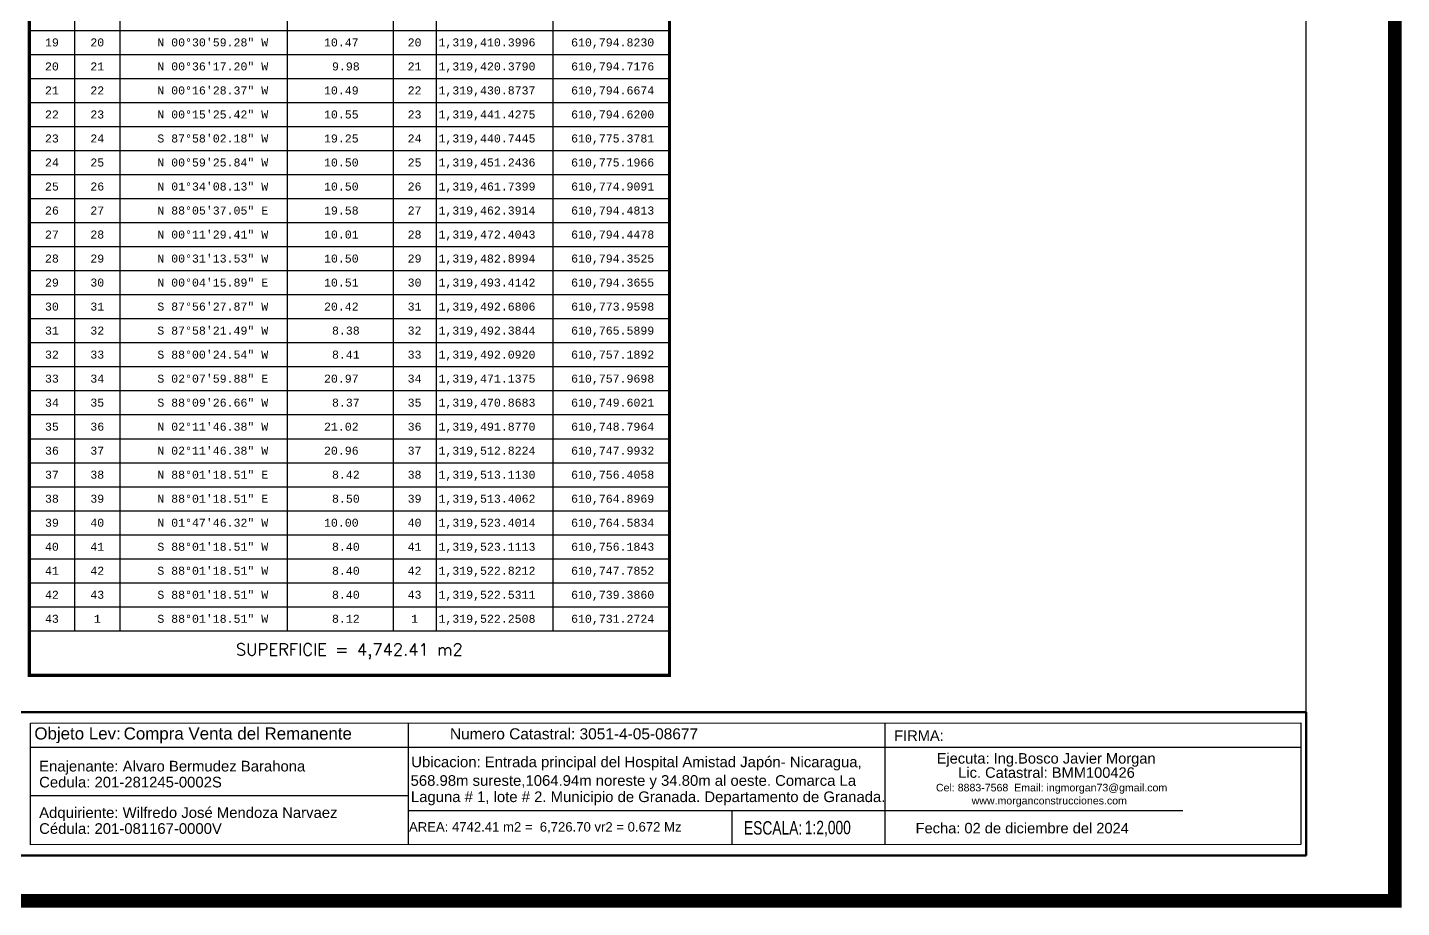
# Model space of a CAD drawing. Header units: millimetres. Extents: x 603916 to 1211550, y 1309898 to 2622648.
# Drawn here: x 604973.3 to 605206.2, y 1311005.5 to 1311154.7 of the extents above; entities that cross this region are included whole.
import ezdxf
from ezdxf.enums import TextEntityAlignment as Align

# ---------------------------------------------------------------- set-up
doc = ezdxf.new("R2010")
doc.units = ezdxf.units.MM
for name, color, linetype in [('CAJETIN', 5, 'Continuous'), ('CVL_CUADCON', 1, 'Continuous'), ('CVL_CUADCON_LIN', 8, 'Continuous'), ('CVL_CUADCON_TIT', 1, 'Continuous'), ('CVL_CUADCON_TX', 2, 'Continuous'), ('FRAME 025', 7, 'Continuous')]:
    doc.layers.add(name, color=color, linetype=linetype)
doc.styles.add('HECTOR LOPEZ', font='arial.ttf')
doc.styles.add('HUECA1', font='HUECA1.shx')
doc.styles.add('MONOTXT4', font='MONOTXT4.shx')
doc.styles.add('PI', font='arial.ttf', dxfattribs={"height": 0.4})
doc.styles.add('Style-ENGINEERING', font='ENGINEERING.shx')
doc.styles.add('TSN - Swis721 LtCn BT', font='swisscl.ttf')

msp = doc.modelspace()

# ---------------------------------------------------------------- linework, layer by layer
for p, q in [((605118.634, 1311036.828), (605118.634, 1311016.188)), ((605037.841, 1311036.816), (605037.841, 1311016.216)), ((604973.817, 1311032.697), (605114.19, 1311032.697)), ((605114.19, 1311032.697), (605189.114, 1311032.697)), ((605037.841, 1311021.983), (605169.128, 1311021.998)), ((605092.67, 1311021.889), (605092.67, 1311016.184))]:
    msp.add_line(p, q)
at = {"const_width": 2.28}
msp.add_lwpolyline([(604785.969, 1311006.678), (605205.069, 1311006.678), (605205.069, 1311303.678), (604785.969, 1311303.678)], close=True, dxfattribs=at)
at = {"lineweight": 50}
msp.add_lwpolyline([(605190.069, 1311014.381), (604972.001, 1311014.381), (604972.001, 1311038.63), (605190.069, 1311038.63)], close=True, dxfattribs=at)
msp.add_lwpolyline([(605189.114, 1311016.199), (604973.817, 1311016.166), (604973.817, 1311036.806), (605189.114, 1311036.839)], close=True)
msp.add_lwpolyline([(604973.817, 1311024.546), (605037.841, 1311024.546)])
at = {"layer": 'CAJETIN'}
for p, q in [((605190.069, 1311014.381), (605190.069, 1311288.678)), ((604800.969, 1311014.381), (605190.069, 1311014.381))]:
    msp.add_line(p, q, dxfattribs=at)
at = {"layer": 'CVL_CUADCON', "color": 7, "linetype": 'Continuous', "lineweight": 30, "const_width": 0.543, "flags": 128}
msp.add_lwpolyline([(604973.595, 1311246.482), (605082.111, 1311246.482), (605082.111, 1311044.89), (604973.595, 1311044.89)], close=True, dxfattribs=at)
at = {"layer": 'CVL_CUADCON', "color": 7, "linetype": 'Continuous', "lineweight": 30, "const_width": 0.204, "flags": 128}
msp.add_lwpolyline([(604973.595, 1311052.444), (605082.111, 1311052.444)], dxfattribs=at)
at = {"layer": 'CVL_CUADCON_LIN', "color": 7, "linetype": 'Continuous', "lineweight": 30, "ltscale": 0.5}
for p, q in [((604988.967, 1311240.038), (604988.967, 1311052.444)), ((605017.287, 1311240.038), (605017.287, 1311052.444)), ((605035.257, 1311240.038), (605035.257, 1311052.444)), ((605042.565, 1311240.038), (605042.565, 1311052.444)), ((604981.275, 1311235.658), (604981.275, 1311052.444)), ((605062.338, 1311235.658), (605062.338, 1311052.444)), ((604973.595, 1311154.212), (605082.111, 1311154.212)), ((604973.595, 1311150.142), (605082.111, 1311150.142)), ((604973.595, 1311146.071), (605082.111, 1311146.071)), ((604973.595, 1311142), (605082.111, 1311142)), ((604973.595, 1311137.929), (605082.111, 1311137.929)), ((604973.595, 1311133.859), (605082.111, 1311133.859)), ((604973.595, 1311129.788), (605082.111, 1311129.788)), ((604973.595, 1311125.717), (605082.111, 1311125.717)), ((604973.595, 1311121.647), (605082.111, 1311121.647)), ((604973.595, 1311117.576), (605082.111, 1311117.576)), ((604973.595, 1311113.505), (605082.111, 1311113.505)), ((604973.595, 1311109.434), (605082.111, 1311109.434)), ((604973.595, 1311105.364), (605082.111, 1311105.364)), ((604973.595, 1311101.293), (605082.111, 1311101.293)), ((604973.595, 1311097.222), (605082.111, 1311097.222)), ((604973.595, 1311093.151), (605082.111, 1311093.151)), ((604973.595, 1311089.081), (605082.111, 1311089.081)), ((604973.595, 1311085.01), (605082.111, 1311085.01)), ((604973.595, 1311080.939), (605082.111, 1311080.939)), ((604973.595, 1311076.868), (605082.111, 1311076.868)), ((604973.595, 1311072.798), (605082.111, 1311072.798)), ((604973.595, 1311068.727), (605082.111, 1311068.727)), ((604973.595, 1311064.656), (605082.111, 1311064.656)), ((604973.595, 1311060.585), (605082.111, 1311060.585)), ((604973.595, 1311056.515), (605082.111, 1311056.515)), ((604973.595, 1311052.444), (605082.111, 1311052.444))]:
    msp.add_line(p, q, dxfattribs=at)

# ---------------------------------------------------------------- texts
at = {"color": 7, "lineweight": 50, "style": 'HECTOR LOPEZ'}
for s, height, p in [('Objeto Lev:', 2.05045, (604974.459, 1311034.018)), ('Compra Venta del Remanente ', 2.05045, (604989.595, 1311034.014)), ('Enajenante: Alvaro Bermudez Barahona', 1.8044, (604975.269, 1311028.599)), ('Ubicacion: Entrada principal del Hospital Amistad Japón- Nicaragua,', 1.8044, (605038.346, 1311029.318)), ('Cedula: 201-281245-0002S', 1.8044, (604975.269, 1311025.891)), ('568.98m sureste,1064.94m noreste y 34.80m al oeste. Comarca La ', 1.8044, (605038.235, 1311026.165)), ('Laguna # 1, lote # 2. Municipio de Granada. Departamento de Granada.', 1.8044, (605038.29, 1311023.41)), ('Adquiriente: Wilfredo José Mendoza Narvaez', 1.8044, (604975.269, 1311020.73)), ('Cédula: 201-081167-0000V', 1.8044, (604975.269, 1311018.023))]:
    msp.add_text(s, height=height, dxfattribs=at).set_placement(p)
at = {"style": 'PI'}
msp.add_text('AREA: 4742.41 m2 =  6,726.70 vr2 = 0.672 Mz', height=1.5908, dxfattribs=at).set_placement((605037.966, 1311018.416))
at = {"attachment_point": 1, "style": 'Style-ENGINEERING'}
for s, insert, char_height, width in [('{\\fArial|b0|i0|c0|p34;Numero Catastral: 3051-4-05-08677}', (605044.904, 1311035.914), 1.87457, 91.96519), ('{\\fArial|b0|i0|c0|p34;FIRMA:}', (605120.205, 1311035.568), 1.77694, 69.63112), ('{\\fArial|b0|i0|c0|p34;Ejecuta: Ing.Bosco Javier Morgan}', (605127.409, 1311031.711), 1.77694, 69.63112), ('{\\fArial|b0|i0|c0|p34;Lic. Catastral: BMM100426}', (605131.066, 1311029.301), 1.77694, 69.63112), ('{\\fArial|b0|i0|c0|p34;Fecha: 02 de diciembre del 2024}', (605123.842, 1311019.883), 1.77694, 69.63112)]:
    msp.add_mtext(s, dxfattribs=dict(at, insert=insert, char_height=char_height, width=width))
at = {"color": 1, "insert": (605127.288, 1311026.504), "char_height": 1.28406, "width": 69.63112, "attachment_point": 1, "style": 'Style-ENGINEERING'}
msp.add_mtext('{\\fArial|b0|i0|c0|p34;Cel: 8883-7568  Email: ingmorgan73@gmail.com}', dxfattribs=at)
at = {"color": 5, "insert": (605133.344, 1311024.296), "char_height": 1.28406, "width": 69.63112, "attachment_point": 1, "style": 'Style-ENGINEERING'}
msp.add_mtext('{\\fArial|b0|i0|c0|p34;www.morganconstrucciones.com}', dxfattribs=at)
at = {"layer": 'CVL_CUADCON_TIT', "color": 7, "lineweight": 30, "ltscale": 0.5, "style": 'HUECA1'}
msp.add_text('SUPERFICIE = 4,742.41 m2', height=2.03537, dxfattribs=at).set_placement((605027.853, 1311048.961), align=Align.MIDDLE)
at = {"layer": 'CVL_CUADCON_TX', "color": 7, "lineweight": 30, "ltscale": 0.5, "style": 'MONOTXT4'}
for s, height, p in [('19', 1.3569, (604977.435, 1311151.499)), ('20', 1.3569, (604985.121, 1311151.499)), ('20', 1.3569, (605038.911, 1311151.499)), ('20', 1.3569, (604977.435, 1311147.428)), ('21', 1.3569, (604985.121, 1311147.428)), ('21', 1.3569, (605038.911, 1311147.428)), ('21', 1.3569, (604977.435, 1311143.357)), ('22', 1.3569, (604985.121, 1311143.357)), ('22', 1.3569, (605038.911, 1311143.357)), ('22', 1.3569, (604977.435, 1311139.286)), ('23', 1.3569, (604985.121, 1311139.286)), ('23', 1.3569, (605038.911, 1311139.286)), ('23', 1.3569, (604977.435, 1311135.216)), ('24', 1.3569, (604985.121, 1311135.216)), ('24', 1.3569, (605038.911, 1311135.216)), ('24', 1.3569, (604977.435, 1311131.145)), ('25', 1.3569, (604985.121, 1311131.145)), ('25', 1.3569, (605038.911, 1311131.145)), ('25', 1.3569, (604977.435, 1311127.074)), ('26', 1.3569, (604985.121, 1311127.074)), ('26', 1.3569, (605038.911, 1311127.074)), ('26', 1.3569, (604977.435, 1311123.003)), ('27', 1.3569, (604985.121, 1311123.003)), ('27', 1.3569, (605038.911, 1311123.003)), ('27', 1.3569, (604977.435, 1311118.933)), ('28', 1.3569, (604985.121, 1311118.933)), ('28', 1.3569, (605038.911, 1311118.933)), ('28', 1.3569, (604977.435, 1311114.862)), ('29', 1.3569, (604985.121, 1311114.862)), ('29', 1.3569, (605038.911, 1311114.862)), ('29', 1.3569, (604977.435, 1311110.791)), ('30', 1.3569, (604985.121, 1311110.791)), ('30', 1.3569, (605038.911, 1311110.791)), ('30', 1.3569, (604977.435, 1311106.721)), ('31', 1.3569, (604985.121, 1311106.721)), ('31', 1.3569, (605038.911, 1311106.721)), ('31', 1.3569, (604977.435, 1311102.65)), ('32', 1.3569, (604985.121, 1311102.65)), ('32', 1.3569, (605038.911, 1311102.65)), ('32', 1.3569, (604977.435, 1311098.579)), ('33', 1.3569, (604985.121, 1311098.579)), ('33', 1.3569, (605038.911, 1311098.579)), ('33', 1.3569, (604977.435, 1311094.508)), ('34', 1.3569, (604985.121, 1311094.508)), ('34', 1.3569, (605038.911, 1311094.508)), ('34', 1.3569, (604977.435, 1311090.438)), ('35', 1.3569, (604985.121, 1311090.438)), ('35', 1.3569, (605038.911, 1311090.438)), ('35', 1.3569, (604977.435, 1311086.367)), ('36', 1.3569, (604985.121, 1311086.367)), ('36', 1.3569, (605038.911, 1311086.367)), ('36', 1.3569, (604977.435, 1311082.296)), ('37', 1.3569, (604985.121, 1311082.296)), ('37', 1.3569, (605038.911, 1311082.296)), ('37', 1.3569, (604977.435, 1311078.225)), ('38', 1.3569, (604985.121, 1311078.225)), ('38', 1.3569, (605038.911, 1311078.225)), ('38', 1.3569, (604977.435, 1311074.155)), ('39', 1.3569, (604985.121, 1311074.155)), ('39', 1.3569, (605038.911, 1311074.155)), ('39', 1.3569, (604977.435, 1311070.084)), ('40', 1.3569, (604985.121, 1311070.084)), ('40', 1.3569, (605038.911, 1311070.084)), ('40', 1.3569, (604977.435, 1311066.013)), ('41', 1.3569, (604985.121, 1311066.013)), ('41', 1.3569, (605038.911, 1311066.013)), ('41', 1.3569, (604977.435, 1311061.942)), ('42', 1.3569, (604985.121, 1311061.942)), ('42', 1.3569, (605038.911, 1311061.942)), ('42', 1.3569, (604977.435, 1311057.872)), ('43', 1.3569, (604985.121, 1311057.872)), ('43', 1.3569, (605038.911, 1311057.872)), ('43', 1.3569, (604977.435, 1311053.801)), ('1', 1.357, (604985.121, 1311053.801)), ('1', 1.357, (605038.911, 1311053.801))]:
    msp.add_text(s, height=height, dxfattribs=at).set_placement(p, align=Align.CENTER)
for s, height, p in [('N 00%%d30\'59.28" W', 1.35691, (604995.305, 1311151.499)), ('10.47', 1.3569, (605023.556, 1311151.499)), ('1,319,410.3996', 1.35691, (605042.96, 1311151.499)), ('610,794.8230', 1.35691, (605065.444, 1311151.499)), ('N 00%%d36\'17.20" W', 1.35691, (604995.305, 1311147.428)), ('9.98', 1.3569, (605024.913, 1311147.428)), ('1,319,420.3790', 1.35691, (605042.96, 1311147.428)), ('610,794.7176', 1.35691, (605065.444, 1311147.428)), ('N 00%%d16\'28.37" W', 1.35691, (604995.305, 1311143.357)), ('10.49', 1.3569, (605023.556, 1311143.357)), ('1,319,430.8737', 1.35691, (605042.96, 1311143.357)), ('610,794.6674', 1.35691, (605065.444, 1311143.357)), ('N 00%%d15\'25.42" W', 1.35691, (604995.305, 1311139.286)), ('10.55', 1.3569, (605023.556, 1311139.286)), ('1,319,441.4275', 1.35691, (605042.96, 1311139.286)), ('610,794.6200', 1.35691, (605065.444, 1311139.286)), ('S 87%%d58\'02.18" W', 1.35691, (604995.305, 1311135.216)), ('19.25', 1.3569, (605023.556, 1311135.216)), ('1,319,440.7445', 1.35691, (605042.96, 1311135.216)), ('610,775.3781', 1.35691, (605065.444, 1311135.216)), ('N 00%%d59\'25.84" W', 1.35691, (604995.305, 1311131.145)), ('10.50', 1.3569, (605023.556, 1311131.145)), ('1,319,451.2436', 1.35691, (605042.96, 1311131.145)), ('610,775.1966', 1.35691, (605065.444, 1311131.145)), ('N 01%%d34\'08.13" W', 1.35691, (604995.305, 1311127.074)), ('10.50', 1.3569, (605023.556, 1311127.074)), ('1,319,461.7399', 1.35691, (605042.96, 1311127.074)), ('610,774.9091', 1.35691, (605065.444, 1311127.074)), ('N 88%%d05\'37.05" E', 1.35691, (604995.305, 1311123.003)), ('19.58', 1.3569, (605023.556, 1311123.003)), ('1,319,462.3914', 1.35691, (605042.96, 1311123.003)), ('610,794.4813', 1.35691, (605065.444, 1311123.003)), ('N 00%%d11\'29.41" W', 1.35691, (604995.305, 1311118.933)), ('10.01', 1.3569, (605023.556, 1311118.933)), ('1,319,472.4043', 1.35691, (605042.96, 1311118.933)), ('610,794.4478', 1.35691, (605065.444, 1311118.933)), ('N 00%%d31\'13.53" W', 1.35691, (604995.305, 1311114.862)), ('10.50', 1.3569, (605023.556, 1311114.862)), ('1,319,482.8994', 1.35691, (605042.96, 1311114.862)), ('610,794.3525', 1.35691, (605065.444, 1311114.862)), ('N 00%%d04\'15.89" E', 1.35691, (604995.305, 1311110.791)), ('10.51', 1.3569, (605023.556, 1311110.791)), ('1,319,493.4142', 1.35691, (605042.96, 1311110.791)), ('610,794.3655', 1.35691, (605065.444, 1311110.791)), ('S 87%%d56\'27.87" W', 1.35691, (604995.305, 1311106.721)), ('20.42', 1.3569, (605023.556, 1311106.721)), ('1,319,492.6806', 1.35691, (605042.96, 1311106.721)), ('610,773.9598', 1.35691, (605065.444, 1311106.721)), ('S 87%%d58\'21.49" W', 1.35691, (604995.305, 1311102.65)), ('8.38', 1.3569, (605024.913, 1311102.65)), ('1,319,492.3844', 1.35691, (605042.96, 1311102.65)), ('610,765.5899', 1.35691, (605065.444, 1311102.65)), ('S 88%%d00\'24.54" W', 1.35691, (604995.305, 1311098.579)), ('8.41', 1.3569, (605024.913, 1311098.579)), ('1,319,492.0920', 1.35691, (605042.96, 1311098.579)), ('610,757.1892', 1.35691, (605065.444, 1311098.579)), ('S 02%%d07\'59.88" E', 1.35691, (604995.305, 1311094.508)), ('20.97', 1.3569, (605023.556, 1311094.508)), ('1,319,471.1375', 1.35691, (605042.96, 1311094.508)), ('610,757.9698', 1.35691, (605065.444, 1311094.508)), ('S 88%%d09\'26.66" W', 1.35691, (604995.305, 1311090.438)), ('8.37', 1.3569, (605024.913, 1311090.438)), ('1,319,470.8683', 1.35691, (605042.96, 1311090.438)), ('610,749.6021', 1.35691, (605065.444, 1311090.438)), ('N 02%%d11\'46.38" W', 1.35691, (604995.305, 1311086.367)), ('21.02', 1.3569, (605023.556, 1311086.367)), ('1,319,491.8770', 1.35691, (605042.96, 1311086.367)), ('610,748.7964', 1.35691, (605065.444, 1311086.367)), ('N 02%%d11\'46.38" W', 1.35691, (604995.305, 1311082.296)), ('20.96', 1.3569, (605023.556, 1311082.296)), ('1,319,512.8224', 1.35691, (605042.96, 1311082.296)), ('610,747.9932', 1.35691, (605065.444, 1311082.296)), ('N 88%%d01\'18.51" E', 1.35691, (604995.305, 1311078.225)), ('8.42', 1.3569, (605024.913, 1311078.225)), ('1,319,513.1130', 1.35691, (605042.96, 1311078.225)), ('610,756.4058', 1.35691, (605065.444, 1311078.225)), ('N 88%%d01\'18.51" E', 1.35691, (604995.305, 1311074.155)), ('8.50', 1.3569, (605024.913, 1311074.155)), ('1,319,513.4062', 1.35691, (605042.96, 1311074.155)), ('610,764.8969', 1.35691, (605065.444, 1311074.155)), ('N 01%%d47\'46.32" W', 1.35691, (604995.305, 1311070.084)), ('10.00', 1.3569, (605023.556, 1311070.084)), ('1,319,523.4014', 1.35691, (605042.96, 1311070.084)), ('610,764.5834', 1.35691, (605065.444, 1311070.084)), ('S 88%%d01\'18.51" W', 1.35691, (604995.305, 1311066.013)), ('8.40', 1.3569, (605024.913, 1311066.013)), ('1,319,523.1113', 1.35691, (605042.96, 1311066.013)), ('610,756.1843', 1.35691, (605065.444, 1311066.013)), ('S 88%%d01\'18.51" W', 1.35691, (604995.305, 1311061.942)), ('8.40', 1.3569, (605024.913, 1311061.942)), ('1,319,522.8212', 1.35691, (605042.96, 1311061.942)), ('610,747.7852', 1.35691, (605065.444, 1311061.942)), ('S 88%%d01\'18.51" W', 1.35691, (604995.305, 1311057.872)), ('8.40', 1.3569, (605024.913, 1311057.872)), ('1,319,522.5311', 1.35691, (605042.96, 1311057.872)), ('610,739.3860', 1.35691, (605065.444, 1311057.872)), ('S 88%%d01\'18.51" W', 1.35691, (604995.305, 1311053.801)), ('8.12', 1.3569, (605024.913, 1311053.801)), ('1,319,522.2508', 1.35691, (605042.96, 1311053.801)), ('610,731.2724', 1.35691, (605065.444, 1311053.801))]:
    msp.add_text(s, height=height, dxfattribs=at).set_placement(p)
at = {"layer": 'FRAME 025', "color": 0, "style": 'TSN - Swis721 LtCn BT'}
for s, p in [('ESCALA:', (605094.746, 1311019.037)), ('1:2,000', (605105.06, 1311019.099))]:
    msp.add_text(s, height=2.2807, dxfattribs=at).set_placement(p, align=Align.MIDDLE_LEFT)

doc.saveas('drawing.dxf')
